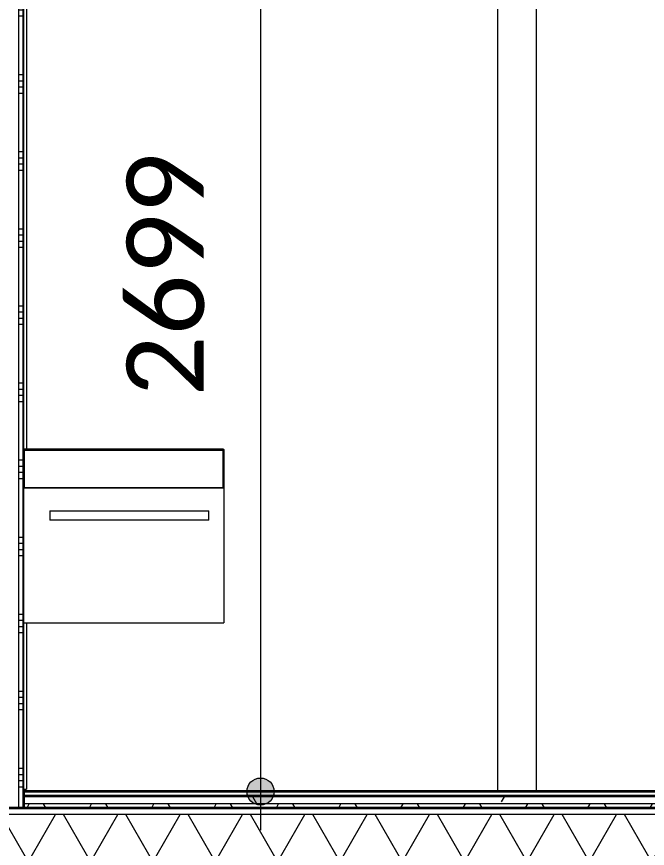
# Model space of a CAD drawing. Header units: millimetres. Extents: x -8591 to 211781, y -3000 to 31870.
# Drawn here: x 204761 to 206397, y 2995 to 5153 of the extents above; entities that cross this region are included whole.
import ezdxf

# ---------------------------------------------------------------- set-up
doc = ezdxf.new("R2010")
doc.units = ezdxf.units.MM
doc.linetypes.add('Dash dot', pattern=[15.875, 6.35, -4.7625, 0, -4.7625])
for name, color, linetype, lineweight in [('A-ANNO-DIMS', 211, 'Continuous', 9), ('A-ANNO-DIMS-100', 211, 'Continuous', 9), ('A-DOOR', 31, 'Continuous', 9), ('A-FLOR', 192, 'Continuous', 9), ('A-FLOR-LEVL', 51, 'Continuous', 9), ('A-FLOR-MCUT', 51, 'Continuous', 9), ('A-FLOR-PATT', 8, 'Continuous', 9), ('A-WALL', 113, 'Continuous', 9), ('A-WALL-PATT', 111, 'Continuous', 25), ('I-WALL', 2, 'Continuous', 9), ('P-SANR-FIXT', 6, 'Continuous', 9)]:
    doc.layers.add(name, color=color, linetype=linetype, lineweight=lineweight)
doc.styles.add('Calibri_1', font='calibri.ttf', dxfattribs={"height": 200})
doc.dimstyles.new('00_BR_maatvoering_2_0mm', dxfattribs={"dimscale": 304.8, "dimtxt": 235.469685, "dimasz": 0.918635, "dimexe": 0.328084, "dimexo": 0.0625, "dimgap": 0.229659, "dimtad": 1, "dimdec": 0, "dimzin": 0, "dimdsep": 46, "dimtxsty": 'Calibri_1', "dimblk1": 'DOTSMALL', "dimblk2": 'DOTSMALL', "dimsah": 1, "dimcen": 0.09, "dimdle": 0.328084, "dimazin": 0, "dimtfac": 1, "dimtdec": 4, "dimtix": 1, "dimtmove": 0, "dimatfit": 3, "dimfxl": 0.328084, "dimfxlon": 1, "dimtvp": 1, "dimtfill": 1, "dimtolj": 1, "dimtzin": 0, "dimarcsym": 2})

# ---------------------------------------------------------------- blocks, each defined once
blk = doc.blocks.new('32_EA_binnenkozijn_hardhout_deurzonderbovenlicht - 900x2730-1443314-D-D')
at = {"layer": 'A-DOOR'}
for p, q in [((1915.2, 5324.5), (1915.2, 4029.9)), ((1915.2, 3579.9), (1915.2, 3148)), ((1907.2, 3148), (1915.2, 3148))]:
    blk.add_line(p, q, dxfattribs=at)
blk = doc.blocks.new('Aquatica_Millennium_150 - Color - _White_ Size - _152x52x10 cm_-1140452-D-D')
at = {"layer": 'P-SANR-FIXT'}
for p, q in [((1909.2, 4027.9), (1907.2, 4027.9)), ((1907.2, 4027.9), (1909.2, 4027.9)), ((2425.2, 4029.9), (1909.2, 4029.9)), ((1909.2, 4029.9), (1909.2, 4027.9)), ((2425.2, 4029.9), (1909.2, 4029.9)), ((1909.2, 4027.9), (1909.2, 4029.9)), ((1909.2, 4029.9), (2425.2, 4029.9)), ((1909.2, 4027.9), (2425.2, 4027.9)), ((1909.2, 3929.9), (1909.2, 4027.9)), ((2425.2, 4027.9), (1909.2, 4027.9)), ((1909.2, 4027.9), (1909.2, 3929.9)), ((2425.2, 4029.9), (2425.2, 4027.9)), ((2425.2, 4027.9), (2425.2, 4029.9)), ((2427.2, 4027.9), (2425.2, 4027.9)), ((2425.2, 4027.9), (2427.2, 4027.9)), ((2425.2, 4027.9), (2425.2, 3929.9)), ((2425.2, 3929.9), (2425.2, 4027.9)), ((2427.2, 3929.9), (2427.2, 4027.9)), ((2427.2, 4027.9), (2427.2, 3929.9)), ((2427.2, 3929.9), (2427.2, 4027.9)), ((1909.2, 3930.9), (1907.2, 3930.9)), ((1907.2, 3929.9), (2427.2, 3929.9)), ((1909.2, 3930.9), (2425.2, 3930.9)), ((1909.2, 3929.9), (2425.2, 3929.9)), ((2425.2, 3929.9), (1909.2, 3929.9)), ((2427.2, 3930.9), (2425.2, 3930.9)), ((2427.2, 3929.9), (2427.2, 3930.9)), ((2427.2, 3929.9), (2427.2, 3579.9)), ((1976, 3869.9), (2388.4, 3869.9)), ((1976, 3869.9), (1976, 3845.9)), ((2388.4, 3845.9), (2388.4, 3869.9)), ((2388.4, 3845.9), (1976, 3845.9)), ((1907.2, 3579.9), (2427.2, 3579.9))]:
    blk.add_line(p, q, dxfattribs=at)
at = {"layer": 'P-SANR-FIXT', "flags": 128}
for points in [[(1907.2, 4028), (1907.2, 4028.1), (1907.3, 4028.2), (1907.3, 4028.2), (1907.3, 4028.3), (1907.3, 4028.4), (1907.3, 4028.5), (1907.3, 4028.5), (1907.4, 4028.6), (1907.4, 4028.7), (1907.4, 4028.8), (1907.5, 4028.8), (1907.5, 4028.9), (1907.5, 4029), (1907.6, 4029), (1907.6, 4029.1), (1907.7, 4029.2), (1907.7, 4029.2), (1907.8, 4029.3), (1907.8, 4029.3), (1907.9, 4029.4), (1908, 4029.5), (1908, 4029.5), (1908.1, 4029.6), (1908.2, 4029.6), (1908.2, 4029.6), (1908.3, 4029.7), (1908.4, 4029.7), (1908.4, 4029.7), (1908.5, 4029.8), (1908.6, 4029.8), (1908.7, 4029.8), (1908.7, 4029.9), (1908.8, 4029.9), (1908.9, 4029.9), (1909, 4029.9), (1909.1, 4029.9), (1909.1, 4029.9), (1909.2, 4029.9)], [(2425.3, 4029.9), (2425.4, 4029.9), (2425.5, 4029.9), (2425.6, 4029.9), (2425.6, 4029.9), (2425.7, 4029.9), (2425.8, 4029.8), (2425.9, 4029.8), (2425.9, 4029.8), (2426, 4029.8), (2426.1, 4029.7), (2426.2, 4029.7), (2426.2, 4029.6), (2426.3, 4029.6), (2426.4, 4029.6), (2426.4, 4029.5), (2426.5, 4029.5), (2426.6, 4029.4), (2426.6, 4029.4), (2426.7, 4029.3), (2426.7, 4029.2), (2426.8, 4029.2), (2426.8, 4029.1), (2426.9, 4029.1), (2426.9, 4029), (2427, 4028.9), (2427, 4028.9), (2427, 4028.8), (2427.1, 4028.7), (2427.1, 4028.6), (2427.1, 4028.6), (2427.2, 4028.5), (2427.2, 4028.4), (2427.2, 4028.3), (2427.2, 4028.3), (2427.2, 4028.2), (2427.2, 4028.1), (2427.2, 4028), (2427.2, 4027.9)]]:
    blk.add_lwpolyline(points, dxfattribs=at)
at = {"layer": 'P-SANR-FIXT'}
for centre, radius, start, end in [((1909.2, 4027.9), 2, 90, 180), ((1909.2, 4027.9), 2, 90, 180), ((1909.2, 4027.9), 2, 90, 180), ((1909.2, 4027.9), 2, 90, 180), ((1909.2, 4027.9), 1, 90, 180), ((1909.2, 4027.9), 1, 90, 180), ((1909.2, 4027.9), 1, 90, 180), ((1909.2, 4027.9), 1, 90, 180), ((2425.2, 4027.9), 2, 0, 90), ((2425.2, 4027.9), 2, 0, 90), ((2425.2, 4027.9), 2, 0, 90), ((2425.2, 4027.9), 2, 0, 90), ((2425.2, 4027.9), 1, 0, 90), ((2425.2, 4027.9), 1, 0, 90), ((2425.2, 4027.9), 1, 0, 90), ((2425.2, 4027.9), 1, 0, 90)]:
    blk.add_arc(centre, radius, start, end, dxfattribs=at)
blk = doc.blocks.new('DIMBLOCK56-D-D')
at = {"layer": 'A-ANNO-DIMS-100'}
h = blk.add_hatch(color=256, dxfattribs=at)
edge = h.paths.add_edge_path()
edge.add_arc((205393.4, 5840.8), 35, 0, 360)
h = blk.add_hatch(color=256, dxfattribs=at)
edge = h.paths.add_edge_path()
edge.add_arc((205393.4, 3142), 35, 0, 360)
for p, q in [((205393.4, 5940.8), (205393.4, 3042)), ((205393.4, 5840.8), (205293.4, 5840.8)), ((205393.4, 5840.8), (205493.4, 5840.8)), ((205393.4, 3142), (205293.4, 3142)), ((205393.4, 3142), (205493.4, 3142))]:
    blk.add_line(p, q, dxfattribs=at)
for centre in [(205393.4, 5840.8), (205393.4, 3142)]:
    blk.add_circle(centre, 35, dxfattribs=at)
at = {"layer": 'A-ANNO-DIMS-100', "color": 0, "insert": (205046.2, 4167.1), "char_height": 200, "width": 778.208, "attachment_point": 1, "rotation": 90, "line_spacing_factor": 1.158048, "style": 'Calibri_1', "bg_fill": 3, "box_fill_scale": 1.25, "bg_fill_color": 256, "bg_fill_true_color": 13158600, "bg_fill_transparency": 0}
blk.add_mtext('2699', dxfattribs=at)
blk = doc.blocks.new('_DotSmall')
at = {"color": 0, "linetype": 'ByBlock', "const_width": 0.5}
blk.add_lwpolyline([(-0.0625, 0, 1), (0.0625, 0, 1)], format="xyb", close=True, dxfattribs=at)

msp = doc.modelspace()

# ---------------------------------------------------------------- hatches: boundary and pattern name
at = {"layer": 'A-FLOR-PATT'}
h = msp.add_hatch(dxfattribs=at)
h.set_pattern_fill('FP_255', color=256, style=0, pattern_type=2)
h.set_pattern_definition([(0, (202236.33, 2150), (406.4, 101.6), [33.528, -271.272, 33.528, -271.272, -1625.6]), (0, (202236.33, 2150), (406.4, 101.6), [-609.6, 33.528, -576.072, 33.528, -271.272, -711.2]), (0, (202236.33, 2150), (406.4, 101.6), [-1524, 33.528, -169.672, 33.528, -474.472]), (120, (202388.73, 2200.8), (-291.1882, 301.1527), [33.528, -271.272, 33.528, -271.272, -1625.6]), (120, (202388.73, 2200.8), (-291.1882, 301.1527), [-609.6, 33.528, -576.072, 33.528, -271.272, -711.2]), (120, (202388.73, 2200.8), (-291.1882, 301.1527), [-1524, 33.528, -169.672, 33.528, -474.472]), (240, (202439.53, 2404), (-115.2118, -402.7527), [33.528, -271.272, 33.528, -271.272, -1625.6]), (240, (202439.53, 2404), (-115.2118, -402.7527), [-609.6, 33.528, -576.072, 33.528, -271.272, -711.2]), (240, (202439.53, 2404), (-115.2118, -402.7527), [-1524, 33.528, -169.672, 33.528, -474.472])])
h.paths.add_polyline_path([(206712.2, 3110), (207108.7, 3110), (207108.7, 3128), (204778.7, 3128), (204778.7, 3110), (206280.5, 3110)])
h = msp.add_hatch(dxfattribs=at)
h.set_pattern_fill('FP_262', color=256, angle=-210, style=0, pattern_type=2)
h.set_pattern_definition([(240, (205943.66, 3142), (121.244, -70), []), (300, (205943.66, 3142), (121.244, 70), [])])
h.paths.add_polyline_path([(206712.2, 3100), (207108.7, 3100), (207108.7, 3110), (204778.7, 3110), (204778.7, 3100), (206280.5, 3100)])
h = msp.add_hatch(dxfattribs=at)
h.set_pattern_fill('FP_222', color=256, angle=90, style=0, pattern_type=2)
h.set_pattern_definition([(180, (202608.67, 3100), (-1e-14, -100), [])])
h.paths.add_polyline_path([(207359.6, 3082), (207365.2, 3082), (207365.2, 3100), (197852.2, 3100), (197852.2, 3082), (207251.7, 3082)])
h = msp.add_hatch(dxfattribs=at)
h.set_pattern_fill('FP_221', color=256, angle=-210, style=0, pattern_type=2)
h.set_pattern_definition([(240, (202608.67, 3100), (121.2436, -70), []), (300, (202608.67, 3100), (121.2436, 70), [])])
h.paths.add_polyline_path([(197852.2, 2847), (207365.2, 2847), (207365.2, 3082), (197852.2, 3082), (197852.2, 3019.1)])
at = {"layer": 'A-WALL-PATT', "lineweight": 9}
h = msp.add_hatch(dxfattribs=at)
h.set_pattern_fill('FP_237', color=256, angle=-180, style=0, pattern_type=2)
h.set_pattern_definition([(0, (204646.66, 5602.26), (0, 200), []), (0, (204646.66, 5586.26), (0, 200), []), (0, (204646.66, 5570.26), (0, 200), []), (0, (204646.66, 5554.26), (0, 200), [])])
h.paths.add_polyline_path([(204769.9, 3100), (204778.7, 3100), (204778.7, 5324.5), (204766.2, 5324.5), (204766.2, 3100)])

# ---------------------------------------------------------------- linework, layer by layer
at = {"layer": 'A-FLOR', "lineweight": 35}
for p, q in [((207108.7, 3142), (204778.7, 3142)), ((204778.7, 3142), (204778.7, 3100)), ((201358.7, 3100), (207365.2, 3100))]:
    msp.add_line(p, q, dxfattribs=at)
at = {"layer": 'A-FLOR-LEVL', "linetype": 'Dash dot'}
msp.add_line((195329.3, 3100), (211781, 3100), dxfattribs=at)
at = {"layer": 'A-FLOR-MCUT'}
for p, q in [((207108.7, 3132), (204778.7, 3132)), ((207108.7, 3128), (204778.7, 3128)), ((207108.7, 3110), (204778.7, 3110)), ((207365.2, 3082), (197852.2, 3082))]:
    msp.add_line(p, q, dxfattribs=at)
at = {"layer": 'A-WALL'}
for p, q in [((206008.7, 3142), (206008.7, 5800)), ((206108.7, 5800), (206108.7, 3142)), ((204766.2, 3100), (204766.2, 5324.5))]:
    msp.add_line(p, q, dxfattribs=at)
at = {"layer": 'I-WALL', "lineweight": 25}
msp.add_line((204778.7, 3142), (204778.7, 5324.5), dxfattribs=at)

# ---------------------------------------------------------------- block references
at = {"layer": 'A-DOOR'}
msp.add_blockref('32_EA_binnenkozijn_hardhout_deurzonderbovenlicht - 900x2730-1443314-D-D', (202871.4, 0), dxfattribs=at)
at = {"layer": 'P-SANR-FIXT'}
msp.add_blockref('Aquatica_Millennium_150 - Color - _White_ Size - _152x52x10 cm_-1140452-D-D', (202871.4, 0), dxfattribs=at)

# ---------------------------------------------------------------- next in the draw order: dimensions: what is measured, and where the dimension line sits
at = {"layer": 'A-ANNO-DIMS'}
dim = msp.add_linear_dim(base=(205393.4, 3142), p1=(205493.4, 5840.8), p2=(205493.4, 3142), angle=90, dimstyle='00_BR_maatvoering_2_0mm', override={"dimpost": '<>', "dimfxl": 2698.79275}, dxfattribs=at)
dim.commit()
dim.dimension.update_dxf_attribs({"geometry": 'DIMBLOCK56-D-D', "text_midpoint": (205220.9, 4491.4)})

doc.saveas('drawing.dxf')
